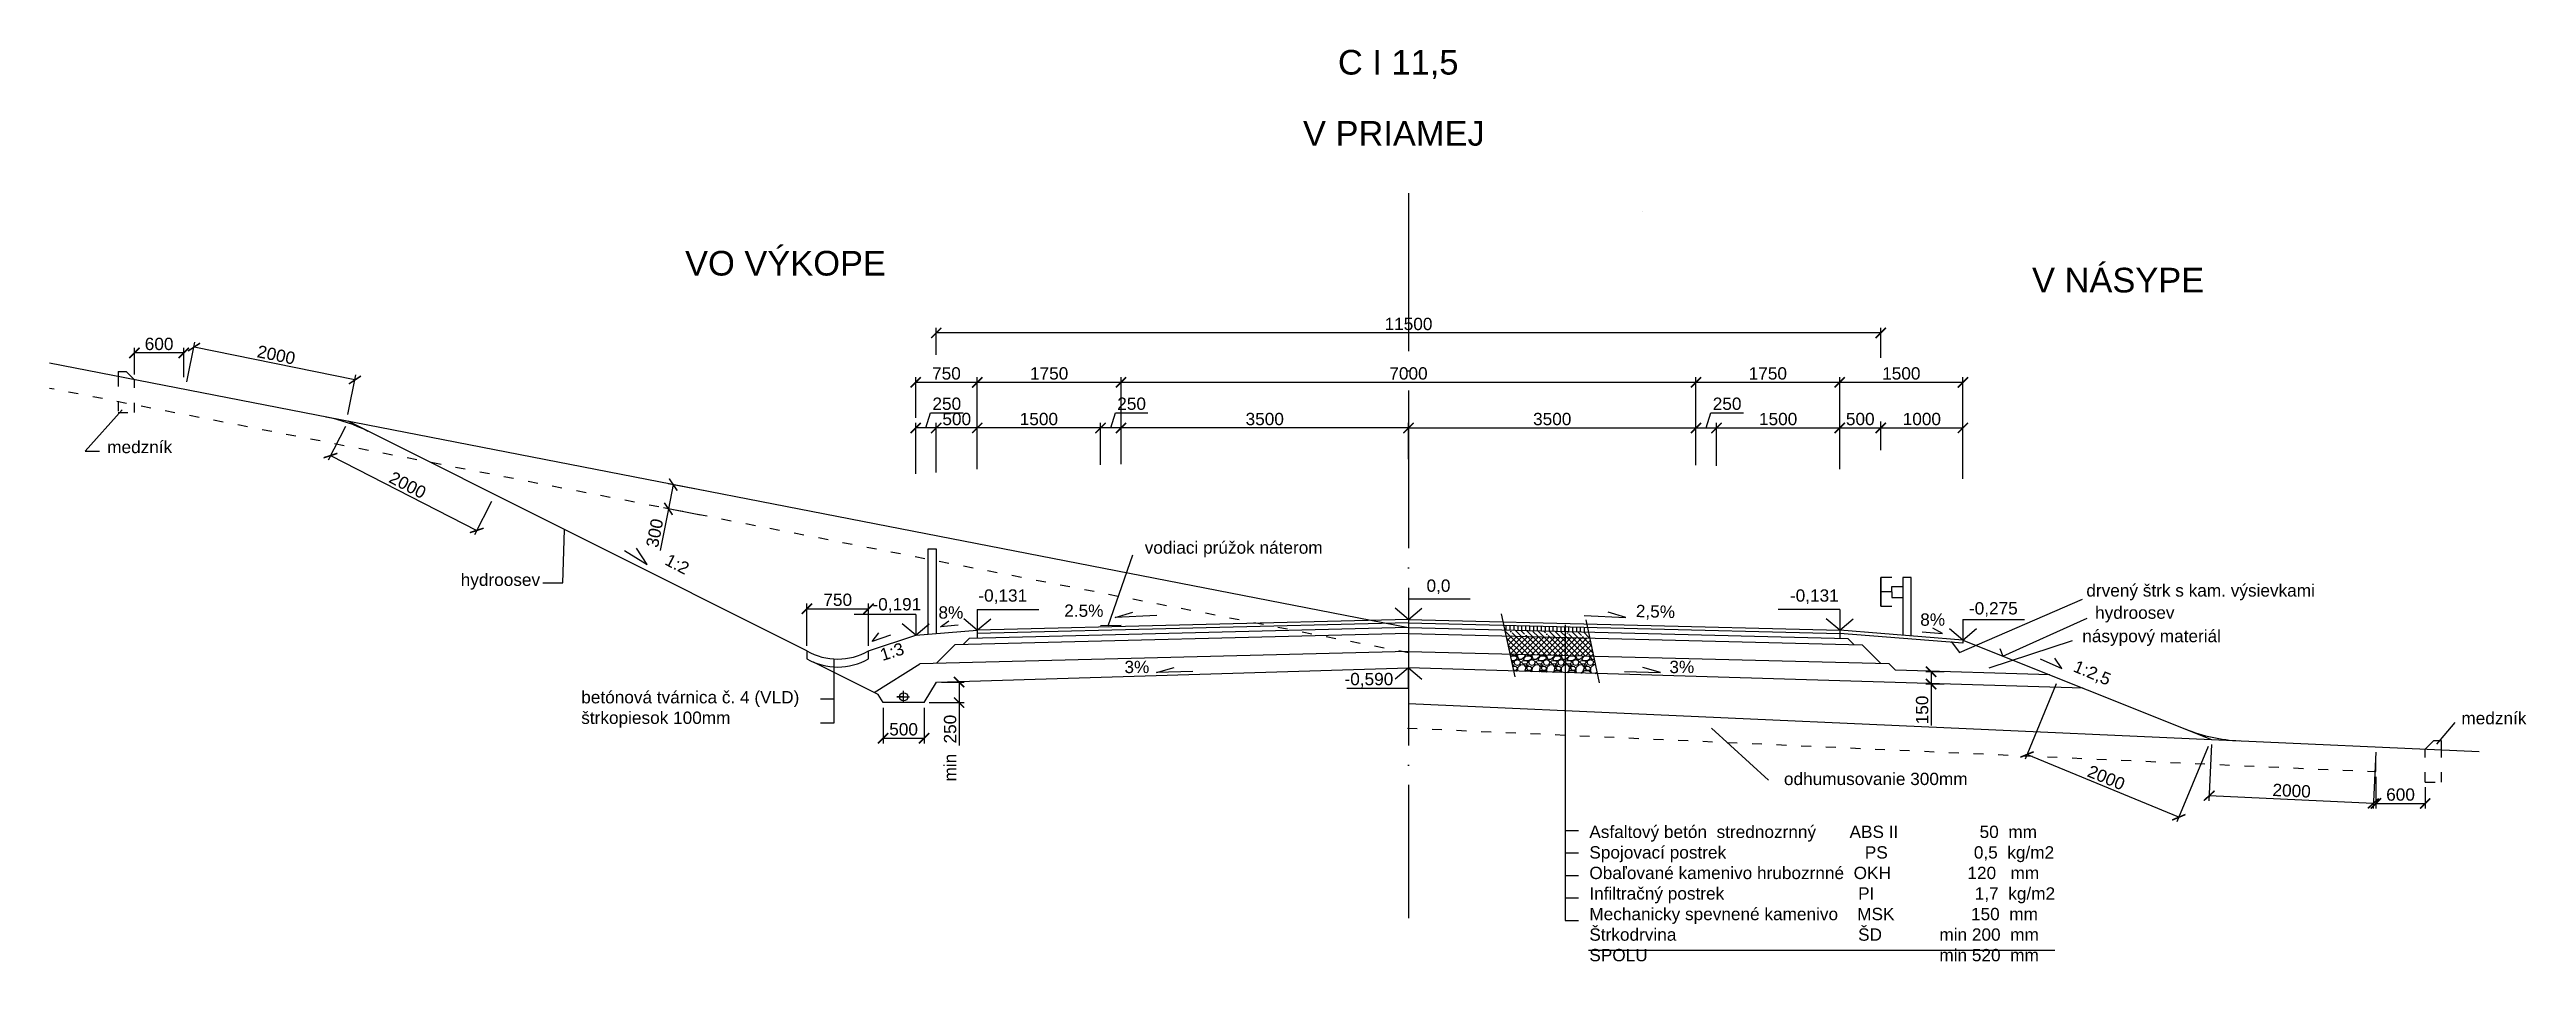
# Model space of a CAD drawing. Header units: millimetres. Extents: x -16310 to 13846, y -4009 to 7088.
import ezdxf

# ---------------------------------------------------------------- set-up
doc = ezdxf.new("R2010")
doc.units = ezdxf.units.MM
doc.linetypes.add('ACAD_ISO03W100', pattern=[30, 12, -18])
doc.linetypes.add('ACAD_ISO04W100', pattern=[30, 24, -3, 0, -3])
for name, color, linetype, lineweight in [('koty', 7, 'Continuous', 25), ('os', 7, 'ACAD_ISO04W100', 25), ('prerus ciary', 7, 'ACAD_ISO03W100', 25), ('REZ', 7, 'Continuous', 25), ('tenka', 146, 'Continuous', 25)]:
    doc.layers.add(name, color=color, linetype=linetype, lineweight=lineweight)
doc.styles.get("Standard").update_dxf_attribs({"font": 'ARIAL.TTF', "height": 150})
doc.dimstyles.new('B', dxfattribs={"dimtxt": 150, "dimasz": 125, "dimexe": 62.5, "dimexo": 62.5, "dimgap": 31.25, "dimtad": 1, "dimtxsty": 'Standard', "dimblk": 'ARCHTICK', "dimcen": 2.5, "dimadec": 0, "dimazin": 0, "dimtfac": 1, "dimtmove": 0, "dimatfit": 3, "dimfxl": 0, "dimarcsym": 0})

# ---------------------------------------------------------------- blocks, each defined once
blk = doc.blocks.new('_ArchTick')
at = {"color": 0, "linetype": 'ByBlock', "const_width": 0.15}
blk.add_lwpolyline([(-0.5, -0.5), (0.5, 0.5)], dxfattribs=at)
blk = doc.blocks.new('*D2')
at = {"layer": 'Defpoints', "color": 0, "ltscale": 50}
for p in [(-6339, 283), (-7089, -230), (-6339, -229)]:
    blk.add_point(p, dxfattribs=at)
at = {"layer": 'koty', "color": 0, "lineweight": -2, "ltscale": 50}
for p, q in [((-7089, -167), (-7089, 346)), ((-6339, -167), (-6339, 346)), ((-7089, 283), (-6339, 283))]:
    blk.add_line(p, q, dxfattribs=at)
at = {"layer": 'koty', "color": 0, "lineweight": -2, "ltscale": 50, "xscale": 125, "yscale": 125, "zscale": 125, "rotation": 180}
blk.add_blockref('_ArchTick', (-7089, 283), dxfattribs=at)
at = {"layer": 'koty', "color": 0, "lineweight": -2, "ltscale": 50, "xscale": 125, "yscale": 125, "zscale": 125}
blk.add_blockref('_ArchTick', (-6339, 283), dxfattribs=at)
at = {"layer": 'koty', "color": 0, "ltscale": 50, "insert": (-6714, 391), "char_height": 150, "attachment_point": 5}
blk.add_mtext('750', dxfattribs=at)
blk = doc.blocks.new('*D3')
at = {"layer": 'Defpoints', "color": 0, "ltscale": 50}
for p in [(-6162, -859), (-5662, -859), (-5662, -1293)]:
    blk.add_point(p, dxfattribs=at)
at = {"layer": 'koty', "color": 0, "lineweight": -2, "ltscale": 50}
for p, q in [((-6162, -922), (-6162, -1355)), ((-5662, -922), (-5662, -1355)), ((-6162, -1293), (-5662, -1293))]:
    blk.add_line(p, q, dxfattribs=at)
at = {"layer": 'koty', "color": 0, "lineweight": -2, "ltscale": 50, "xscale": 125, "yscale": 125, "zscale": 125, "rotation": 180}
blk.add_blockref('_ArchTick', (-6162, -1293), dxfattribs=at)
at = {"layer": 'koty', "color": 0, "lineweight": -2, "ltscale": 50, "xscale": 125, "yscale": 125, "zscale": 125}
blk.add_blockref('_ArchTick', (-5662, -1293), dxfattribs=at)
at = {"layer": 'koty', "color": 0, "ltscale": 50, "insert": (-5912, -1185), "char_height": 150, "attachment_point": 5}
blk.add_mtext('500', dxfattribs=at)
blk = doc.blocks.new('*D4')
at = {"layer": 'Defpoints', "color": 0, "ltscale": 50}
for p in [(-15276, 3397), (-15276, 3070), (-14676, 3039)]:
    blk.add_point(p, dxfattribs=at)
at = {"layer": 'koty', "color": 0, "lineweight": -2, "ltscale": 50}
for p, q in [((-15276, 3132), (-15276, 3460)), ((-14676, 3397), (-15276, 3397)), ((-14676, 3102), (-14676, 3460))]:
    blk.add_line(p, q, dxfattribs=at)
at = {"layer": 'koty', "color": 0, "lineweight": -2, "ltscale": 50, "xscale": 125, "yscale": 125, "zscale": 125, "rotation": 180}
blk.add_blockref('_ArchTick', (-15276, 3397), dxfattribs=at)
at = {"layer": 'koty', "color": 0, "lineweight": -2, "ltscale": 50, "xscale": 125, "yscale": 125, "zscale": 125}
blk.add_blockref('_ArchTick', (-14676, 3397), dxfattribs=at)
at = {"layer": 'koty', "color": 0, "ltscale": 50, "insert": (-14976, 3505), "char_height": 150, "attachment_point": 5}
blk.add_mtext('600', dxfattribs=at)
blk = doc.blocks.new('*D5')
at = {"layer": 'Defpoints', "color": 0, "ltscale": 50}
for p in [(-8266, 1706), (-8775, 1499), (-8323, 1411)]:
    blk.add_point(p, dxfattribs=at)
at = {"layer": 'koty', "color": 0, "lineweight": -2, "ltscale": 50}
for p, q in [((-8384, 1423), (-8836, 1511)), ((-8327, 1718), (-8779, 1805)), ((-8717, 1794), (-8775, 1499)), ((-8775, 1499), (-8874, 990))]:
    blk.add_line(p, q, dxfattribs=at)
at = {"layer": 'koty', "color": 0, "lineweight": -2, "ltscale": 50, "xscale": 125, "yscale": 125, "zscale": 125}
for p, rotation in [((-8717, 1794), 78.98944280202014), ((-8775, 1499), 258.9894428020202)]:
    blk.add_blockref('_ArchTick', p, dxfattribs=dict(at, rotation=rotation))
at = {"layer": 'koty', "color": 0, "ltscale": 50, "insert": (-8942, 1204), "char_height": 150, "attachment_point": 5, "rotation": 78.9894}
blk.add_mtext('300', dxfattribs=at)
blk = doc.blocks.new('*D6')
at = {"layer": 'Defpoints', "color": 0, "ltscale": 50}
for p in [(-5662, -859), (-5512, -609), (-5237, -859)]:
    blk.add_point(p, dxfattribs=at)
at = {"layer": 'koty', "color": 0, "lineweight": -2, "ltscale": 50}
for p, q in [((-5600, -859), (-5175, -859)), ((-5450, -609), (-5175, -609)), ((-5237, -609), (-5237, -859)), ((-5237, -859), (-5237, -1380))]:
    blk.add_line(p, q, dxfattribs=at)
at = {"layer": 'koty', "color": 0, "lineweight": -2, "ltscale": 50, "xscale": 125, "yscale": 125, "zscale": 125}
for p, rotation in [((-5237, -609), 90), ((-5237, -859), 270)]:
    blk.add_blockref('_ArchTick', p, dxfattribs=dict(at, rotation=rotation))
at = {"layer": 'koty', "color": 0, "ltscale": 50, "insert": (-5345, -1182), "char_height": 150, "attachment_point": 5, "rotation": 90}
blk.add_mtext('250', dxfattribs=at)
blk = doc.blocks.new('*D7')
at = {"layer": 'Defpoints', "color": 0, "ltscale": 50}
for p in [(6820, -484), (6597, -634), (6820, -634)]:
    blk.add_point(p, dxfattribs=at)
at = {"layer": 'koty', "color": 0, "lineweight": -2, "ltscale": 50}
for p, q in [((6757, -484), (6534, -484)), ((6597, -484), (6597, -634)), ((6757, -634), (6534, -634)), ((6597, -634), (6597, -1139))]:
    blk.add_line(p, q, dxfattribs=at)
at = {"layer": 'koty', "color": 0, "lineweight": -2, "ltscale": 50, "xscale": 125, "yscale": 125, "zscale": 125}
for p, rotation in [((6597, -484), 90), ((6597, -634), 270)]:
    blk.add_blockref('_ArchTick', p, dxfattribs=dict(at, rotation=rotation))
at = {"layer": 'koty', "color": 0, "ltscale": 50, "insert": (6489, -949), "char_height": 150, "attachment_point": 5, "rotation": 90}
blk.add_mtext('150', dxfattribs=at)
blk = doc.blocks.new('*D8')
at = {"layer": 'Defpoints', "color": 0, "ltscale": 50}
for p in [(12013, -1699), (12613, -1826), (12613, -2087)]:
    blk.add_point(p, dxfattribs=at)
at = {"layer": 'koty', "color": 0, "lineweight": -2, "ltscale": 50}
for p, q in [((12013, -1762), (12013, -2149)), ((12013, -2087), (12613, -2087)), ((12613, -1889), (12613, -2149))]:
    blk.add_line(p, q, dxfattribs=at)
at = {"layer": 'koty', "color": 0, "lineweight": -2, "ltscale": 50, "xscale": 125, "yscale": 125, "zscale": 125, "rotation": 180}
blk.add_blockref('_ArchTick', (12013, -2087), dxfattribs=at)
at = {"layer": 'koty', "color": 0, "lineweight": -2, "ltscale": 50, "xscale": 125, "yscale": 125, "zscale": 125}
blk.add_blockref('_ArchTick', (12613, -2087), dxfattribs=at)
at = {"layer": 'koty', "color": 0, "ltscale": 50, "insert": (12313, -1979), "char_height": 150, "attachment_point": 5}
blk.add_mtext('600', dxfattribs=at)
blk = doc.blocks.new('*D9')
at = {"layer": 'Defpoints', "color": 0, "ltscale": 50}
for p in [(3735, 2483), (235, 2052), (3735, 1967)]:
    blk.add_point(p, dxfattribs=at)
at = {"layer": 'koty', "color": 0, "lineweight": -2, "ltscale": 50}
for p, q in [((235, 2114), (235, 2545)), ((235, 2483), (3735, 2483)), ((3735, 2029), (3735, 2545))]:
    blk.add_line(p, q, dxfattribs=at)
at = {"layer": 'koty', "color": 0, "lineweight": -2, "ltscale": 50, "xscale": 125, "yscale": 125, "zscale": 125, "rotation": 180}
blk.add_blockref('_ArchTick', (235, 2483), dxfattribs=at)
at = {"layer": 'koty', "color": 0, "lineweight": -2, "ltscale": 50, "xscale": 125, "yscale": 125, "zscale": 125}
blk.add_blockref('_ArchTick', (3735, 2483), dxfattribs=at)
at = {"layer": 'koty', "color": 0, "ltscale": 50, "insert": (1985, 2591), "char_height": 150, "attachment_point": 5}
blk.add_mtext('3500', dxfattribs=at)
blk = doc.blocks.new('*D10')
at = {"layer": 'Defpoints', "color": 0, "ltscale": 50}
for p in [(3985, 2483), (3735, 1967), (3985, 1961)]:
    blk.add_point(p, dxfattribs=at)
at = {"layer": 'koty', "color": 0, "lineweight": -2, "ltscale": 50}
for p, q in [((3735, 2029), (3735, 2545)), ((3735, 2483), (3985, 2483)), ((3860, 2483), (3916, 2669)), ((3916, 2669), (4312, 2669)), ((3985, 2023), (3985, 2545))]:
    blk.add_line(p, q, dxfattribs=at)
at = {"layer": 'koty', "color": 0, "lineweight": -2, "ltscale": 50, "xscale": 125, "yscale": 125, "zscale": 125, "rotation": 180}
blk.add_blockref('_ArchTick', (3735, 2483), dxfattribs=at)
at = {"layer": 'koty', "color": 0, "lineweight": -2, "ltscale": 50, "xscale": 125, "yscale": 125, "zscale": 125}
blk.add_blockref('_ArchTick', (3985, 2483), dxfattribs=at)
at = {"layer": 'koty', "color": 0, "ltscale": 50, "insert": (4114, 2777), "char_height": 150, "attachment_point": 5}
blk.add_mtext('250', dxfattribs=at)
blk = doc.blocks.new('*D11')
at = {"layer": 'Defpoints', "color": 0, "ltscale": 50}
for p in [(5485, 2483), (3985, 1961), (5485, 1920)]:
    blk.add_point(p, dxfattribs=at)
at = {"layer": 'koty', "color": 0, "lineweight": -2, "ltscale": 50}
for p, q in [((3985, 2023), (3985, 2545)), ((3985, 2483), (5485, 2483)), ((5485, 1983), (5485, 2545))]:
    blk.add_line(p, q, dxfattribs=at)
at = {"layer": 'koty', "color": 0, "lineweight": -2, "ltscale": 50, "xscale": 125, "yscale": 125, "zscale": 125, "rotation": 180}
blk.add_blockref('_ArchTick', (3985, 2483), dxfattribs=at)
at = {"layer": 'koty', "color": 0, "lineweight": -2, "ltscale": 50, "xscale": 125, "yscale": 125, "zscale": 125}
blk.add_blockref('_ArchTick', (5485, 2483), dxfattribs=at)
at = {"layer": 'koty', "color": 0, "ltscale": 50, "insert": (4735, 2591), "char_height": 150, "attachment_point": 5}
blk.add_mtext('1500', dxfattribs=at)
blk = doc.blocks.new('*D12')
at = {"layer": 'Defpoints', "color": 0, "ltscale": 50}
for p in [(5985, 2483), (5985, 2211), (5485, 1920)]:
    blk.add_point(p, dxfattribs=at)
at = {"layer": 'koty', "color": 0, "lineweight": -2, "ltscale": 50}
for p, q in [((5485, 1983), (5485, 2545)), ((5485, 2483), (5985, 2483)), ((5985, 2273), (5985, 2545))]:
    blk.add_line(p, q, dxfattribs=at)
at = {"layer": 'koty', "color": 0, "lineweight": -2, "ltscale": 50, "xscale": 125, "yscale": 125, "zscale": 125, "rotation": 180}
blk.add_blockref('_ArchTick', (5485, 2483), dxfattribs=at)
at = {"layer": 'koty', "color": 0, "lineweight": -2, "ltscale": 50, "xscale": 125, "yscale": 125, "zscale": 125}
blk.add_blockref('_ArchTick', (5985, 2483), dxfattribs=at)
at = {"layer": 'koty', "color": 0, "ltscale": 50, "insert": (5735, 2591), "char_height": 150, "attachment_point": 5}
blk.add_mtext('500', dxfattribs=at)
blk = doc.blocks.new('*D13')
at = {"layer": 'Defpoints', "color": 0, "ltscale": 50}
for p in [(6985, 2483), (5985, 2211), (6985, 1800)]:
    blk.add_point(p, dxfattribs=at)
at = {"layer": 'koty', "color": 0, "lineweight": -2, "ltscale": 50}
for p, q in [((5985, 2273), (5985, 2545)), ((5985, 2483), (6985, 2483)), ((6985, 1863), (6985, 2545))]:
    blk.add_line(p, q, dxfattribs=at)
at = {"layer": 'koty', "color": 0, "lineweight": -2, "ltscale": 50, "xscale": 125, "yscale": 125, "zscale": 125, "rotation": 180}
blk.add_blockref('_ArchTick', (5985, 2483), dxfattribs=at)
at = {"layer": 'koty', "color": 0, "lineweight": -2, "ltscale": 50, "xscale": 125, "yscale": 125, "zscale": 125}
blk.add_blockref('_ArchTick', (6985, 2483), dxfattribs=at)
at = {"layer": 'koty', "color": 0, "ltscale": 50, "insert": (6485, 2591), "char_height": 150, "attachment_point": 5}
blk.add_mtext('1000', dxfattribs=at)
blk = doc.blocks.new('*D14')
at = {"layer": 'Defpoints', "color": 0, "ltscale": 50}
for p in [(-3265, 2483), (-3265, 1978), (235, 2040)]:
    blk.add_point(p, dxfattribs=at)
at = {"layer": 'koty', "color": 0, "lineweight": -2, "ltscale": 50}
for p, q in [((-3265, 2041), (-3265, 2545)), ((235, 2483), (-3265, 2483)), ((235, 2103), (235, 2545))]:
    blk.add_line(p, q, dxfattribs=at)
at = {"layer": 'koty', "color": 0, "lineweight": -2, "ltscale": 50, "xscale": 125, "yscale": 125, "zscale": 125, "rotation": 180}
blk.add_blockref('_ArchTick', (-3265, 2483), dxfattribs=at)
at = {"layer": 'koty', "color": 0, "lineweight": -2, "ltscale": 50, "xscale": 125, "yscale": 125, "zscale": 125}
blk.add_blockref('_ArchTick', (235, 2483), dxfattribs=at)
at = {"layer": 'koty', "color": 0, "ltscale": 50, "insert": (-1515, 2591), "char_height": 150, "attachment_point": 5}
blk.add_mtext('3500', dxfattribs=at)
blk = doc.blocks.new('*D15')
at = {"layer": 'Defpoints', "color": 0, "ltscale": 50}
for p in [(-3515, 2483), (-3515, 1972), (-3265, 1978)]:
    blk.add_point(p, dxfattribs=at)
at = {"layer": 'koty', "color": 0, "lineweight": -2, "ltscale": 50}
for p, q in [((-3515, 2034), (-3515, 2545)), ((-3265, 2483), (-3515, 2483)), ((-3390, 2483), (-3334, 2669)), ((-3334, 2669), (-2938, 2669)), ((-3265, 2041), (-3265, 2545))]:
    blk.add_line(p, q, dxfattribs=at)
at = {"layer": 'koty', "color": 0, "lineweight": -2, "ltscale": 50, "xscale": 125, "yscale": 125, "zscale": 125, "rotation": 180}
blk.add_blockref('_ArchTick', (-3515, 2483), dxfattribs=at)
at = {"layer": 'koty', "color": 0, "lineweight": -2, "ltscale": 50, "xscale": 125, "yscale": 125, "zscale": 125}
blk.add_blockref('_ArchTick', (-3265, 2483), dxfattribs=at)
at = {"layer": 'koty', "color": 0, "ltscale": 50, "insert": (-3136, 2777), "char_height": 150, "attachment_point": 5}
blk.add_mtext('250', dxfattribs=at)
blk = doc.blocks.new('*D16')
at = {"layer": 'Defpoints', "color": 0, "ltscale": 50}
for p in [(-5015, 2483), (-5015, 1920), (-3515, 1972)]:
    blk.add_point(p, dxfattribs=at)
at = {"layer": 'koty', "color": 0, "lineweight": -2, "ltscale": 50}
for p, q in [((-5015, 1983), (-5015, 2545)), ((-3515, 2483), (-5015, 2483)), ((-3515, 2034), (-3515, 2545))]:
    blk.add_line(p, q, dxfattribs=at)
at = {"layer": 'koty', "color": 0, "lineweight": -2, "ltscale": 50, "xscale": 125, "yscale": 125, "zscale": 125, "rotation": 180}
blk.add_blockref('_ArchTick', (-5015, 2483), dxfattribs=at)
at = {"layer": 'koty', "color": 0, "lineweight": -2, "ltscale": 50, "xscale": 125, "yscale": 125, "zscale": 125}
blk.add_blockref('_ArchTick', (-3515, 2483), dxfattribs=at)
at = {"layer": 'koty', "color": 0, "ltscale": 50, "insert": (-4265, 2591), "char_height": 150, "attachment_point": 5}
blk.add_mtext('1500', dxfattribs=at)
blk = doc.blocks.new('*D17')
at = {"layer": 'Defpoints', "color": 0, "ltscale": 50}
for p in [(-5515, 2483), (-5515, 1880), (-5015, 1920)]:
    blk.add_point(p, dxfattribs=at)
at = {"layer": 'koty', "color": 0, "lineweight": -2, "ltscale": 50}
for p, q in [((-5515, 1943), (-5515, 2545)), ((-5015, 2483), (-5515, 2483)), ((-5015, 1983), (-5015, 2545))]:
    blk.add_line(p, q, dxfattribs=at)
at = {"layer": 'koty', "color": 0, "lineweight": -2, "ltscale": 50, "xscale": 125, "yscale": 125, "zscale": 125, "rotation": 180}
blk.add_blockref('_ArchTick', (-5515, 2483), dxfattribs=at)
at = {"layer": 'koty', "color": 0, "lineweight": -2, "ltscale": 50, "xscale": 125, "yscale": 125, "zscale": 125}
blk.add_blockref('_ArchTick', (-5015, 2483), dxfattribs=at)
at = {"layer": 'koty', "color": 0, "ltscale": 50, "insert": (-5265, 2591), "char_height": 150, "attachment_point": 5}
blk.add_mtext('500', dxfattribs=at)
blk = doc.blocks.new('*D18')
at = {"layer": 'Defpoints', "color": 0, "ltscale": 50}
for p in [(-5765, 2483), (-5765, 1860), (-5515, 1880)]:
    blk.add_point(p, dxfattribs=at)
at = {"layer": 'koty', "color": 0, "lineweight": -2, "ltscale": 50}
for p, q in [((-5765, 1923), (-5765, 2545)), ((-5515, 2483), (-5765, 2483)), ((-5640, 2483), (-5584, 2669)), ((-5584, 2669), (-5188, 2669)), ((-5515, 1943), (-5515, 2545))]:
    blk.add_line(p, q, dxfattribs=at)
at = {"layer": 'koty', "color": 0, "lineweight": -2, "ltscale": 50, "xscale": 125, "yscale": 125, "zscale": 125, "rotation": 180}
blk.add_blockref('_ArchTick', (-5765, 2483), dxfattribs=at)
at = {"layer": 'koty', "color": 0, "lineweight": -2, "ltscale": 50, "xscale": 125, "yscale": 125, "zscale": 125}
blk.add_blockref('_ArchTick', (-5515, 2483), dxfattribs=at)
at = {"layer": 'koty', "color": 0, "ltscale": 50, "insert": (-5386, 2777), "char_height": 150, "attachment_point": 5}
blk.add_mtext('250', dxfattribs=at)
blk = doc.blocks.new('*D19')
at = {"layer": 'Defpoints', "color": 0, "ltscale": 50}
for p in [(5485, 3038), (5485, 2483), (6985, 2483)]:
    blk.add_point(p, dxfattribs=at)
at = {"layer": 'koty', "color": 0, "lineweight": -2, "ltscale": 50}
for p, q in [((5485, 2545), (5485, 3101)), ((6985, 3038), (5485, 3038)), ((6985, 2545), (6985, 3101))]:
    blk.add_line(p, q, dxfattribs=at)
at = {"layer": 'koty', "color": 0, "lineweight": -2, "ltscale": 50, "xscale": 125, "yscale": 125, "zscale": 125, "rotation": 180}
blk.add_blockref('_ArchTick', (5485, 3038), dxfattribs=at)
at = {"layer": 'koty', "color": 0, "lineweight": -2, "ltscale": 50, "xscale": 125, "yscale": 125, "zscale": 125}
blk.add_blockref('_ArchTick', (6985, 3038), dxfattribs=at)
at = {"layer": 'koty', "color": 0, "ltscale": 50, "insert": (6235, 3146), "char_height": 150, "attachment_point": 5}
blk.add_mtext('1500', dxfattribs=at)
blk = doc.blocks.new('*D20')
at = {"layer": 'Defpoints', "color": 0, "ltscale": 50}
for p in [(3735, 3038), (3735, 2483), (5485, 2483)]:
    blk.add_point(p, dxfattribs=at)
at = {"layer": 'koty', "color": 0, "lineweight": -2, "ltscale": 50}
for p, q in [((3735, 2545), (3735, 3101)), ((5485, 3038), (3735, 3038)), ((5485, 2545), (5485, 3101))]:
    blk.add_line(p, q, dxfattribs=at)
at = {"layer": 'koty', "color": 0, "lineweight": -2, "ltscale": 50, "xscale": 125, "yscale": 125, "zscale": 125, "rotation": 180}
blk.add_blockref('_ArchTick', (3735, 3038), dxfattribs=at)
at = {"layer": 'koty', "color": 0, "lineweight": -2, "ltscale": 50, "xscale": 125, "yscale": 125, "zscale": 125}
blk.add_blockref('_ArchTick', (5485, 3038), dxfattribs=at)
at = {"layer": 'koty', "color": 0, "ltscale": 50, "insert": (4610, 3146), "char_height": 150, "attachment_point": 5}
blk.add_mtext('1750', dxfattribs=at)
blk = doc.blocks.new('*D21')
at = {"layer": 'Defpoints', "color": 0, "ltscale": 50}
for p in [(-3265, 3038), (-3265, 2483), (3735, 2483)]:
    blk.add_point(p, dxfattribs=at)
at = {"layer": 'koty', "color": 0, "lineweight": -2, "ltscale": 50}
for p, q in [((-3265, 2545), (-3265, 3101)), ((3735, 3038), (-3265, 3038)), ((3735, 2545), (3735, 3101))]:
    blk.add_line(p, q, dxfattribs=at)
at = {"layer": 'koty', "color": 0, "lineweight": -2, "ltscale": 50, "xscale": 125, "yscale": 125, "zscale": 125, "rotation": 180}
blk.add_blockref('_ArchTick', (-3265, 3038), dxfattribs=at)
at = {"layer": 'koty', "color": 0, "lineweight": -2, "ltscale": 50, "xscale": 125, "yscale": 125, "zscale": 125}
blk.add_blockref('_ArchTick', (3735, 3038), dxfattribs=at)
at = {"layer": 'koty', "color": 0, "ltscale": 50, "insert": (235, 3146), "char_height": 150, "attachment_point": 5}
blk.add_mtext('7000', dxfattribs=at)
blk = doc.blocks.new('*D22')
at = {"layer": 'Defpoints', "color": 0, "ltscale": 50}
for p in [(-5015, 3038), (-5015, 2483), (-3265, 2483)]:
    blk.add_point(p, dxfattribs=at)
at = {"layer": 'koty', "color": 0, "lineweight": -2, "ltscale": 50}
for p, q in [((-5015, 2545), (-5015, 3101)), ((-3265, 3038), (-5015, 3038)), ((-3265, 2545), (-3265, 3101))]:
    blk.add_line(p, q, dxfattribs=at)
at = {"layer": 'koty', "color": 0, "lineweight": -2, "ltscale": 50, "xscale": 125, "yscale": 125, "zscale": 125, "rotation": 180}
blk.add_blockref('_ArchTick', (-5015, 3038), dxfattribs=at)
at = {"layer": 'koty', "color": 0, "lineweight": -2, "ltscale": 50, "xscale": 125, "yscale": 125, "zscale": 125}
blk.add_blockref('_ArchTick', (-3265, 3038), dxfattribs=at)
at = {"layer": 'koty', "color": 0, "ltscale": 50, "insert": (-4140, 3146), "char_height": 150, "attachment_point": 5}
blk.add_mtext('1750', dxfattribs=at)
blk = doc.blocks.new('*D23')
at = {"layer": 'Defpoints', "color": 0, "ltscale": 50}
for p in [(-5765, 3038), (-5765, 2545), (-5015, 2483)]:
    blk.add_point(p, dxfattribs=at)
at = {"layer": 'koty', "color": 0, "lineweight": -2, "ltscale": 50}
for p, q in [((-5765, 2608), (-5765, 3101)), ((-5015, 3038), (-5765, 3038)), ((-5015, 2545), (-5015, 3101))]:
    blk.add_line(p, q, dxfattribs=at)
at = {"layer": 'koty', "color": 0, "lineweight": -2, "ltscale": 50, "xscale": 125, "yscale": 125, "zscale": 125, "rotation": 180}
blk.add_blockref('_ArchTick', (-5765, 3038), dxfattribs=at)
at = {"layer": 'koty', "color": 0, "lineweight": -2, "ltscale": 50, "xscale": 125, "yscale": 125, "zscale": 125}
blk.add_blockref('_ArchTick', (-5015, 3038), dxfattribs=at)
at = {"layer": 'koty', "color": 0, "ltscale": 50, "insert": (-5390, 3146), "char_height": 150, "attachment_point": 5}
blk.add_mtext('750', dxfattribs=at)
blk = doc.blocks.new('*D24')
at = {"layer": 'Defpoints', "color": 0, "ltscale": 50}
for p in [(-5515, 3640), (-5515, 3310), (5985, 3273)]:
    blk.add_point(p, dxfattribs=at)
at = {"layer": 'koty', "color": 0, "lineweight": -2, "ltscale": 50}
for p, q in [((-5515, 3372), (-5515, 3703)), ((5985, 3640), (-5515, 3640)), ((5985, 3335), (5985, 3703))]:
    blk.add_line(p, q, dxfattribs=at)
at = {"layer": 'koty', "color": 0, "lineweight": -2, "ltscale": 50, "xscale": 125, "yscale": 125, "zscale": 125, "rotation": 180}
blk.add_blockref('_ArchTick', (-5515, 3640), dxfattribs=at)
at = {"layer": 'koty', "color": 0, "lineweight": -2, "ltscale": 50, "xscale": 125, "yscale": 125, "zscale": 125}
blk.add_blockref('_ArchTick', (5985, 3640), dxfattribs=at)
at = {"layer": 'koty', "color": 0, "ltscale": 50, "insert": (235, 3748), "char_height": 150, "attachment_point": 5}
blk.add_mtext('11500', dxfattribs=at)
blk = doc.blocks.new('*D25')
at = {"layer": 'Defpoints', "color": 0, "ltscale": 50}
for p in [(10015, -1307), (12013, -1399), (9983, -1993)]:
    blk.add_point(p, dxfattribs=at)
at = {"layer": 'koty', "color": 0, "lineweight": -2, "ltscale": 50}
for p, q in [((10012, -1369), (9980, -2056)), ((12010, -1462), (11978, -2148)), ((11981, -2086), (9983, -1993))]:
    blk.add_line(p, q, dxfattribs=at)
at = {"layer": 'koty', "color": 0, "lineweight": -2, "ltscale": 50, "xscale": 125, "yscale": 125, "zscale": 125}
for p, rotation in [((9983, -1993), 177.3489799879757), ((11981, -2086), 357.3489799879757)]:
    blk.add_blockref('_ArchTick', p, dxfattribs=dict(at, rotation=rotation))
at = {"layer": 'koty', "color": 0, "ltscale": 50, "insert": (10987, -1932), "char_height": 150, "attachment_point": 5, "rotation": 357.349}
blk.add_mtext('2000', dxfattribs=at)
blk = doc.blocks.new('*D26')
at = {"layer": 'Defpoints', "color": 0, "ltscale": 50}
for p in [(8145, -572), (7765, -1491), (9993, -1335)]:
    blk.add_point(p, dxfattribs=at)
at = {"layer": 'koty', "color": 0, "lineweight": -2, "ltscale": 50}
for p, q in [((8121, -629), (7741, -1549)), ((9613, -2255), (7765, -1491)), ((9969, -1393), (9589, -2312))]:
    blk.add_line(p, q, dxfattribs=at)
at = {"layer": 'koty', "color": 0, "lineweight": -2, "ltscale": 50, "xscale": 125, "yscale": 125, "zscale": 125}
for p, rotation in [((7765, -1491), 157.5519583713113), ((9613, -2255), 337.5519583713113)]:
    blk.add_blockref('_ArchTick', p, dxfattribs=dict(at, rotation=rotation))
at = {"layer": 'koty', "color": 0, "ltscale": 50, "insert": (8730, -1773), "char_height": 150, "attachment_point": 5, "rotation": 337.552}
blk.add_mtext('2000', dxfattribs=at)
blk = doc.blocks.new('*D27')
at = {"layer": 'Defpoints', "color": 0, "ltscale": 50}
for p in [(-14551, 3467), (-14650, 2984), (-12690, 2583)]:
    blk.add_point(p, dxfattribs=at)
at = {"layer": 'koty', "color": 0, "lineweight": -2, "ltscale": 50}
for p, q in [((-14637, 3045), (-14539, 3528)), ((-12592, 3067), (-14551, 3467)), ((-12678, 2645), (-12579, 3128))]:
    blk.add_line(p, q, dxfattribs=at)
at = {"layer": 'koty', "color": 0, "lineweight": -2, "ltscale": 50, "xscale": 125, "yscale": 125, "zscale": 125}
for p, rotation in [((-14551, 3467), 168.4580032552734), ((-12592, 3067), 348.4580032552734)]:
    blk.add_blockref('_ArchTick', p, dxfattribs=dict(at, rotation=rotation))
at = {"layer": 'koty', "color": 0, "ltscale": 50, "insert": (-13550, 3372), "char_height": 150, "attachment_point": 5, "rotation": 348.458}
blk.add_mtext('2000', dxfattribs=at)
blk = doc.blocks.new('*D28')
at = {"layer": 'Defpoints', "color": 0, "ltscale": 50}
for p in [(-12680, 2556), (-10899, 1645), (-11109, 1236)]:
    blk.add_point(p, dxfattribs=at)
at = {"layer": 'koty', "color": 0, "lineweight": -2, "ltscale": 50}
for p, q in [((-12708, 2501), (-12918, 2092)), ((-12889, 2147), (-11109, 1236)), ((-10928, 1590), (-11137, 1181))]:
    blk.add_line(p, q, dxfattribs=at)
at = {"layer": 'koty', "color": 0, "lineweight": -2, "ltscale": 50, "xscale": 125, "yscale": 125, "zscale": 125}
for p, rotation in [((-12889, 2147), 152.9072823595263), ((-11109, 1236), 332.9072823595263)]:
    blk.add_blockref('_ArchTick', p, dxfattribs=dict(at, rotation=rotation))
at = {"layer": 'koty', "color": 0, "ltscale": 50, "insert": (-11950, 1788), "char_height": 150, "attachment_point": 5, "rotation": 332.9073}
blk.add_mtext('2000', dxfattribs=at)

msp = doc.modelspace()

# ---------------------------------------------------------------- hatches: boundary and pattern name
at = {"layer": 'REZ', "ltscale": 50}
h = msp.add_hatch(dxfattribs=at)
h.set_pattern_fill('LINE', color=256, scale=15, angle=90, style=0)
h.set_pattern_definition([(90, (-13909.314, -3393.626), (-47.625, 3e-15), [])])
h.paths.add_polyline_path([(2143.054, 65.596), (1397.859, 84.226), (1410.661, 23.887), (2143.054, 5.577)])
h.paths.add_polyline_path([(2415.264, 58.791), (2143.054, 65.596), (2143.054, 5.577), (2428.066, -1.548)])
h = msp.add_hatch(dxfattribs=at)
h.set_pattern_fill('ANSI35', color=256, scale=15, angle=90, style=0)
h.set_pattern_definition([(135, (-13909.31, -3393.63), (-67.3519, -67.3519), []), (135, (-13909.31, -3326.27), (-67.3519, -67.3519), [119.0625, -23.8125, 0, -23.8125])])
h.paths.add_polyline_path([(2143.054, 5.577), (1410.661, 23.887), (1425.597, -46.508), (2143.054, -64.445)])
h.paths.add_polyline_path([(2428.066, -1.548), (2143.054, 5.577), (2143.054, -64.445), (2443.001, -71.943)])
h = msp.add_hatch(dxfattribs=at)
h.set_pattern_fill('ANSI37', color=256, scale=15, style=0)
h.set_pattern_definition([(45, (-13909.314, -3393.626), (-33.67596, 33.67596), []), (135, (-13909.314, -3393.626), (-33.67596, -33.67596), [])])
h.paths.add_polyline_path([(2143.054, -64.445), (1425.597, -46.508), (1472.537, -267.75), (2143.054, -284.513)])
h.paths.add_polyline_path([(2443.001, -71.943), (2143.054, -64.445), (2143.054, -284.513), (2489.941, -293.185)])
h = msp.add_hatch(dxfattribs=at)
h.set_pattern_fill('GRAVEL', color=256, scale=7, style=0)
h.set_pattern_definition([(228.0128, (-13781.298, -3215.826), (-1422.401209, -1600.201966), [23.9205, -2368.135]), (184.9697, (-13797.3005, -3233.606), (2133.6034514, 177.7987453), [41.0483, -4063.78]), (132.5104, (-13838.194, -3237.162), (1777.998706, -1955.8019105), [28.9437, -2865.429]), (267.2737, (-13907.5365, -3281.612), (177.799228, 3555.9988557), [37.3803, -3700.648]), (292.8337, (-13909.3145, -3318.95), (-889.002524, 2133.601213), [36.6544, -3628.786]), (357.2737, (-13895.0905, -3352.732), (-3555.9988557, 177.799228), [37.3803, -3700.648]), (37.6942, (-13857.7525, -3354.51), (-2311.4014603, -1777.998415), [49.4336, -4893.917]), (72.2553, (-13818.6365, -3324.284), (1244.6024896, 3911.6011344), [46.6704, -4620.371]), (121.4296, (-13804.4125, -3279.834), (-1422.4003665, 2311.397281), [37.5069, -3713.185]), (175.2364, (-13823.97, -3247.83), (1955.798464, -177.798331), [42.8199, -2098.173]), (222.3974, (-13866.6425, -3244.2737), (-2133.6000642, -1955.7974555), [55.3755, -5482.176]), (138.8141, (-13731.514, -3283.39), (-1244.599207, 1066.798359), [18.9003, -1871.142]), (171.4692, (-13745.7385, -3270.944), (2311.3964717, -355.600896), [35.9577, -3559.822]), (225, (-13781.3, -3265.61), (-4e-14, -177.7999), [25.1446, -226.3023]), (203.1986, (-13793.744, -3244.274), (889.002998, 355.60156), [13.5409, -1340.542]), (291.8014, (-13806.19, -3249.608), (-177.800125, 533.400344), [19.1496, -938.336]), (30.9638, (-13799.08, -3267.388), (533.399437, 355.600277), [31.1024, -1005.641]), (161.5651, (-13772.41, -3251.386), (355.60016, -177.79974), [22.49, -539.763]), (16.3895, (-13909.314, -3249.608), (1778.000981, 533.3988905), [31.5062, -3119.116]), (70.3462, (-13879.088, -3240.718), (-711.198018, -1955.797234), [26.432, -2616.754]), (293.1986, (-13772.408, -3215.826), (-355.60156, 889.002998), [27.0816, -1327.004]), (343.6105, (-13761.74, -3240.718), (-1778.000981, 533.3988905), [31.5062, -3119.116]), (339.444, (-13909.314, -3359.844), (-889.001103, 355.599569), [30.3824, -1488.739]), (294.7751, (-13880.866, -3370.512), (-888.997928, 1955.799092), [25.457, -2520.252]), (66.8014, (-13770.63, -3393.626), (355.60156, 889.002998), [27.0816, -1327.004]), (17.354, (-13759.962, -3368.734), (-2311.400125, -711.198927), [29.8048, -2950.668]), (69.444, (-13857.752, -3393.626), (-355.599569, -889.001103), [15.1913, -1503.936]), (101.3099, (-13781.3, -3393.626), (-177.79912, 711.19772), [9.066, -897.54]), (165.9638, (-13783.076, -3384.736), (533.40037, -177.79969), [36.6544, -696.4335]), (186.009, (-13818.6365, -3375.846), (1777.997378, 177.799585), [33.9687, -3362.898]), (303.6901, (-13799.08, -3283.39), (-177.80006, 355.59966), [25.6427, -615.4246]), (353.1572, (-13784.8545, -3304.726), (3022.60125, -355.6015926), [44.769, -4432.12]), (60.9454, (-13740.404, -3310.06), (-711.198346, -1244.597033), [18.3056, -1812.258]), (90, (-13731.51, -3294.06), (-177.8, 177.8), [10.668, -167.132]), (120.2564, (-13822.192, -3370.512), (711.198493, -1244.599372), [24.7007, -2445.373]), (48.0128, (-13834.638, -3349.176), (1422.401209, 1600.201966), [47.841, -2344.216]), (0, (-13802.63, -3313.62), (177.8, 177.8), [46.228, -131.572]), (325.3048, (-13756.406, -3313.616), (-1777.996919, 1244.600118), [28.1127, -2783.151]), (254.0546, (-13733.292, -3329.618), (-177.800454, -711.201694), [25.888, -1268.519]), (207.646, (-13740.4045, -3354.51), (-3378.1988134, -1778.0011182), [42.1501, -4172.875]), (175.4261, (-13777.7425, -3374.068), (-2311.4005323, 177.7991398), [44.592, -4414.606]), (175.4261, (-13777.7425, -3374.068), (-2311.4005323, 177.7991398), [44.592, -4414.606])])
h.paths.add_polyline_path([(2143.054, -284.513), (1472.537, -267.75), (1516.577, -475.32), (2143.054, -494.115)])
h.paths.add_polyline_path([(2489.941, -293.185), (2143.054, -284.513), (2143.054, -494.115), (2535.067, -505.875)])

# ---------------------------------------------------------------- linework, layer by layer
at = {"layer": 'koty', "ltscale": 50}
for p, q in [((-15426.356, 2702.917), (-15875.822, 2202.25)), ((-15875.822, 2202.25), (-15702.95, 2202.25)), ((-10060.347, 597.406), (-10038.997, 1245.021)), ((-9309.159, 992.291), (-9034.943, 822.763)), ((-9034.943, 822.763), (-9165.522, 1018.373)), ((-3420.268, 76.853), (-3121.868, 938.181)), ((-10304.226, 597.406), (-10060.347, 597.406)), ((235.268, 402.856), (235.268, 152.856)), ((235.268, 402.856), (985.268, 402.856)), ((6942.49, -250.28), (8440.414, 397.751)), ((-5764.204, 212.053), (-6514.204, 212.053)), ((-5764.204, -37.947), (-5927.963, 101.179)), ((-5764.732, -37.947), (-5600.679, 100.833)), ((-5764.204, 212.053), (-5764.204, -37.947)), ((-5463.848, 62.037), (-5360.015, 134.624)), ((-5245.799, 82.776), (-5463.848, 62.037)), ((-5014.732, 22.053), (-5178.785, 160.833)), ((-5015.26, 272.053), (-5015.26, 22.053)), ((-5015.26, 272.053), (-4265.26, 272.053)), ((-5015.26, 22.053), (-4851.5, 161.179)), ((-3336.198, 177.945), (-3120.478, 242.575)), ((-2829.256, 199.488), (-3336.198, 177.945)), ((235.796, 152.857), (71.743, 291.636)), ((235.268, 152.856), (399.028, 291.982)), ((2143.054, 87.9), (2143.054, -2414.235)), ((2375.511, 199.488), (2882.453, 177.945)), ((2882.453, 177.945), (2666.733, 242.575)), ((5485.268, 272.053), (4735.268, 272.053)), ((5485.268, 22.053), (5321.509, 161.179)), ((5484.74, 22.054), (5648.793, 160.834)), ((5485.268, 272.053), (5485.268, 22.053)), ((6487.057, 2.833), (6735.391, -19.05)), ((6735.391, -19.05), (6618.528, 46.599)), ((6985.285, -98.381), (6821.232, 40.399)), ((6984.757, 151.619), (6984.757, -98.381)), ((6984.757, 151.619), (7734.757, 151.619)), ((6984.757, -98.381), (7148.516, 40.745)), ((7472.374, -293.889), (8497.434, 169.377)), ((-6292.784, -116.167), (-6214.437, -11.841)), ((-6070.8, -37.923), (-6292.784, -116.167)), ((6841.111, -115.287), (6942.49, -250.28)), ((7305.389, -436.532), (8319.495, -102.534)), ((7434.849, -199.501), (7472.374, -293.889)), ((-6761.436, -328.588), (-6761.436, -817.853)), ((-2832.367, -493.541), (-2615.864, -432.73)), ((-2392.595, -480.028), (-2832.367, -493.541)), ((235.268, -436.881), (71.509, -576.007)), ((234.74, -436.882), (398.793, -575.662)), ((235.268, -686.881), (235.268, -436.881)), ((2863.132, -480.028), (3302.903, -493.541)), ((3302.903, -493.541), (3086.4, -432.73)), ((7923.542, -327.348), (8189.096, -444.037)), ((8189.096, -444.037), (8104.119, -316.74)), ((-6761.436, -817.853), (-6924.507, -817.853)), ((-6761.436, -817.853), (-6761.436, -1108.666)), ((235.268, -686.881), (-514.732, -686.881)), ((-6761.436, -1108.666), (-6924.507, -1108.666)), ((3925.939, -1171.252), (4618.063, -1803.888)), ((12755.746, -1366.14), (12976.453, -1101.641)), ((2143.054, -2414.235), (2305.169, -2414.235)), ((2143.054, -2414.235), (2143.054, -2688.221)), ((2143.054, -2688.221), (2305.169, -2688.221)), ((2143.054, -2688.221), (2143.054, -2962.208)), ((2143.054, -2962.208), (2305.169, -2962.208)), ((2143.054, -2962.208), (2143.054, -3236.194)), ((2143.054, -3236.194), (2305.169, -3236.194)), ((2143.054, -3236.194), (2143.054, -3510.181)), ((2143.054, -3510.181), (2305.169, -3510.181))]:
    msp.add_line(p, q, dxfattribs=at)
at = {"layer": 'os', "ltscale": 80}
msp.add_line((235.268, 5339.197), (235.268, -3484.165), dxfattribs=at)
at = {"layer": 'prerus ciary', "ltscale": 10}
for p, q in [((-15476.119, 3108.624), (-15476.119, 2669.709)), ((-15276.119, 2669.709), (-15276.119, 3069.709)), ((235.268, -253.991), (-16309.823, 2965.213)), ((-15476.119, 2669.709), (-15276.119, 2669.709)), ((221.774, -1168.462), (12012.992, -1699.396)), ((12012.992, -1699.396), (12012.992, -1399.092)), ((12612.992, -1826.109), (12612.992, -1426.109)), ((12812.992, -1826.109), (12812.992, -1435.115)), ((12612.992, -1826.109), (12812.992, -1826.109))]:
    msp.add_line(p, q, dxfattribs=at)
at = {"layer": 'REZ'}
for p, q in [((235.268, 51.635), (-16309.823, 3270.839)), ((-15476.119, 3169.709), (-15376.119, 3169.709)), ((-15476.119, 3169.709), (-15476.119, 3108.624)), ((-15276.119, 3069.709), (-15376.119, 3169.709)), ((-7089.292, -229.59), (-12676.119, 2563.823)), ((5985.268, 2210.798), (5985.268, 2560.798)), ((-5614.732, -25.947), (-5614.732, 1012.053)), ((-5614.732, 1012.053), (-5514.732, 1012.053)), ((-5514.732, 1012.053), (-5514.732, -17.947)), ((6120.268, 662.453), (5985.268, 662.453)), ((5985.268, 312.453), (5985.268, 662.453)), ((5985.268, 662.453), (5985.268, 312.453)), ((6355.268, 662.453), (6255.268, 662.453)), ((6255.268, 662.453), (6255.268, -39.547)), ((6355.268, -47.547), (6355.268, 662.453)), ((6120.268, 487.453), (5985.268, 487.453)), ((5985.268, 312.453), (6120.268, 312.453)), ((6120.268, 487.453), (6120.268, 555.085)), ((6120.268, 555.085), (6255.268, 555.085)), ((6120.268, 487.453), (6120.268, 419.821)), ((6120.268, 419.821), (6255.268, 419.821)), ((-5764.732, -37.947), (-5014.732, 22.053)), ((235.268, 53.272), (-5114.732, -80.478)), ((235.268, 153.303), (-5014.732, 22.053)), ((235.268, 113.291), (-5014.732, -17.959)), ((-5014.732, 22.053), (-5014.732, -77.978)), ((-5014.732, 22.053), (-5014.732, -77.978)), ((-5014.732, 22.053), (-5014.732, 22.053)), ((-3264.732, 79.764), (-3514.732, 73.514)), ((235.268, 153.303), (5485.268, 22.053)), ((235.268, 113.291), (5485.268, -17.959)), ((235.268, 53.272), (5585.268, -80.478)), ((6985.268, -97.947), (5485.268, 22.053)), ((5485.268, 22.053), (5485.268, -77.978)), ((-7089.292, -229.59), (-7089.292, -325.791)), ((-6339.292, -229.467), (-5764.732, -37.947)), ((-6339.292, -325.791), (-6339.292, -229.59)), ((235.268, -236.819), (-5712.261, -385.507)), ((-5512.261, -380.507), (-5286.549, -154.795)), ((235.268, -16.75), (-5286.549, -154.795)), ((-5186.549, -152.295), (-5114.732, -80.478)), ((235.268, -16.75), (5757.086, -154.795)), ((235.268, -236.819), (6082.797, -383.007)), ((6985.268, -137.959), (5485.268, -17.959)), ((5657.086, -152.295), (5585.268, -80.478)), ((5982.797, -380.507), (5757.086, -154.795)), ((6985.268, -97.947), (10012.992, -1309.036)), ((6985.268, -97.947), (6985.268, -137.959)), ((-6222.261, -759.307), (-7008.907, -365.984)), ((-6272.261, -734.307), (-5712.261, -385.507)), ((-5612.261, -383.007), (-5612.261, -383.007)), ((-5512.261, -609.307), (235.268, -436.881)), ((8448.604, -683.281), (235.268, -436.881)), ((6164.55, -464.76), (6082.797, -383.007)), ((8043.199, -521.119), (6164.55, -464.76)), ((-6162.261, -859.307), (-6222.261, -759.307)), ((-5662.261, -859.307), (-6162.261, -859.307)), ((-6162.261, -859.307), (-6162.261, -859.307)), ((-5912.261, -788.556), (-5994.304, -788.556)), ((-5994.304, -788.556), (-5838.268, -788.556)), ((-5912.261, -859.307), (-5912.261, -717.805)), ((-5662.261, -859.307), (-5512.261, -609.307)), ((235.268, -868.765), (13271.265, -1455.75)), ((8448.604, -683.281), (8448.604, -683.281)), ((12612.992, -1426.109), (12712.992, -1326.109)), ((12812.992, -1326.109), (12712.992, -1326.109)), ((12812.992, -1435.115), (12812.992, -1326.109))]:
    msp.add_line(p, q, dxfattribs=at)
at = {"layer": 'REZ', "ltscale": 50}
for p, q in [((1531.89, -547.499), (1369.183, 219.387)), ((2558.984, -618.601), (2396.276, 148.285)), ((2426.056, -3871.433), (8105.173, -3871.433))]:
    msp.add_line(p, q, dxfattribs=at)
at = {"layer": 'REZ'}
msp.add_circle((-5912.261, -788.556), 50, dxfattribs=at)
for centre, radius, start, end in [((-13326.227, 652.809), 2000, 63.4349488, 78.9894428), ((-6714.292, 419.929), 750, 240, 300), ((-6714.292, 323.728), 750, 240, 300), ((10441.306, 673.704), 2000, 248.1985905, 267.4218297)]:
    msp.add_arc(centre, radius, start, end, dxfattribs=at)
at = {"layer": 'tenka'}
msp.add_line((3087.755, 5117.466), (3087.755, 5117.466), dxfattribs=at)
msp.add_line((3087.755, 5117.466), (3087.755, 5117.466), dxfattribs=at)
msp.add_line((3087.755, 5117.466), (3087.755, 5117.466), dxfattribs=at)
msp.add_line((3087.755, 5117.466), (3087.755, 5117.466), dxfattribs=at)

# ---------------------------------------------------------------- texts
at = {"layer": 'koty', "ltscale": 50}
for s, height, p in [('  C I 11,5', 300, (-856.818, 6783.634)), ('V PRIAMEJ', 300, (-1049.381, 5918.24)), ('VO VÝKOPE', 300, (-8572.386, 4337.841)), ('V NÁSYPE', 300, (7826.679, 4132.308)), ('medzník', 150, (-15607.871, 2176.354)), ('vodiaci prúžok náterom', 150, (-2976.486, 952.7)), ('hydroosev', 150, (-11304.132, 560.872)), ('0,0', 150, (454.575, 489.372)), ('-0,191', 150, (-6291.286, 262.646)), ('8%', 150, (-5487.789, 162.718)), ('-0,131', 150, (-5001.593, 369.055)), ('2.5%', 150, (-3956.227, 184.587)), ('-0,131', 150, (4878.879, 369.055)), ('-0,275', 150, (7058.195, 213.08)), ('drvený štrk s kam. výsievkami', 150, (8487.759, 430.889)), ('hydroosev', 150, (8593.969, 160.613)), ('8%', 150, (6465.146, 75.776)), ('násypový materiál', 150, (8438.167, -124.082)), ('3%', 150, (-3222.934, -500.298)), ('-0,590', 150, (-544.013, -647.8)), ('3%', 150, (3411.155, -500.298)), ('medzník', 150, (13053.7, -1123.682)), ('odhumusovanie 300mm', 150, (4805.758, -1862.465))]:
    msp.add_text(s, height=height, dxfattribs=at).set_placement(p)
for s, rotation, p in [('1:2', 332.7754283, (-8831.559, 826.498)), ('2,5%', 358.4538845, (3000.92, 181.823)), ('1:3', 17.5706662, (-6169.566, -354.424)), ('1:2,5', 337.406948, (8316.561, -475.861)), ('min', 90, (-5270.964, -1819.542))]:
    msp.add_text(s, height=150, rotation=rotation, dxfattribs=at).set_placement(p)
at = {"layer": 'koty', "ltscale": 50, "char_height": 150, "attachment_point": 1}
for s, insert, width in [('{\\fArial|b0|i0|c238|p34;betónová tvárnica č. 4 (VLD)\\Pštrkopiesok 100mm}', (-9836.478, -718.479), 2772.19646), ('{\\fArial|b0|i0|c238|p34;Asfaltový betón  strednozrnný       ABS II                 50  mm  \\PSpojovací postrek                             PS                  0,5  kg/m2 \\PObaľované kamenivo hrubozrnné  OKH                120   mm\\PInfiltračný postrek                            PI                     1,7  kg/m2 \\PMechanicky spevnené kamenivo    MSK                150  mm\\PŠtrkodrvina                                      ŠD            min 200  mm\\PSPOLU                                                             min 520  mm}', (2436.821, -2356.853), 5777.50899)]:
    msp.add_mtext(s, dxfattribs=dict(at, insert=insert, width=width))

# ---------------------------------------------------------------- dimensions: what is measured, and where the dimension line sits
at = {"layer": 'koty', "ltscale": 50}
for base, p1, p2, picture, middle in [((-5514.732, 3640.222), (5985.268, 3272.697), (-5514.732, 3309.674), '*D24', (235.268, 3748.058)), ((-15276.119, 3397.218), (-14676.119, 3039.274), (-15276.119, 3069.709), '*D4', (-14976.119, 3505.054)), ((5485.268, 3038.134), (6985.268, 2482.984), (5485.268, 2482.984), '*D19', (6235.268, 3145.97)), ((3735.268, 2482.984), (235.268, 2051.648), (3735.268, 1966.883), '*D9', (1985.268, 2590.871)), ((-6339.292, 283.401), (-7089.292, -229.59), (-6339.292, -229.467), '*D2', (-6714.292, 391.237)), ((-5662.261, -1292.747), (-6162.261, -859.307), (-5662.261, -859.307), '*D3', (-5912.261, -1184.911)), ((12612.992, -2086.642), (12012.992, -1699.396), (12612.992, -1826.109), '*D8', (12312.992, -1978.806))]:
    dim = msp.add_linear_dim(base=base, p1=p1, p2=p2, dimstyle='B', dxfattribs=at)
    dim.commit()
    dim.dimension.update_dxf_attribs({"geometry": picture, "text_midpoint": middle})
for p1, p2, distance, picture, middle in [((-12690.243, 2583.443), (-14649.8, 2983.615), -493.166, '*D27', (-13549.769, 3372.377)), ((-12679.917, 2556.198), (-10899.375, 1645.334), -459.447, '*D28', (-11949.781, 1787.736)), ((-8265.835, 1705.707), (-8323.132, 1411.23), -459.929, '*D5', (-8941.928, 1203.949)), ((9993.068, -1335.386), (8144.616, -571.695), 994.565, '*D26', (8730.249, -1773.079)), ((12012.992, -1399.092), (10015.132, -1306.587), 687.483, '*D25', (10987.252, -1931.866))]:
    dim = msp.add_aligned_dim(p1=p1, p2=p2, distance=distance, dimstyle='B', dxfattribs=at)
    dim.commit()
    dim.dimension.update_dxf_attribs({"geometry": picture, "text_midpoint": middle})
for base, p1, p2, picture, middle in [((-5764.732, 3038.134), (-5014.732, 2482.984), (-5764.732, 2545.484), '*D23', (-5389.732, 3145.97)), ((-5014.732, 3038.134), (-3264.732, 2482.984), (-5014.732, 2482.984), '*D22', (-4139.732, 3145.97)), ((-3264.732, 3038.134), (3735.268, 2482.984), (-3264.732, 2482.984), '*D21', (235.268, 3145.97)), ((3735.268, 3038.134), (5485.268, 2482.984), (3735.268, 2482.984), '*D20', (4610.268, 3145.97)), ((-5764.732, 2482.984), (-5514.732, 1880.398), (-5764.732, 1860.398), '*D18', (-5552.693, 2776.781)), ((-3514.732, 2482.984), (-3264.732, 1978.109), (-3514.732, 1971.859), '*D15', (-3302.693, 2776.781)), ((3985.268, 2482.984), (3735.268, 1966.883), (3985.268, 1960.633), '*D10', (3947.307, 2776.781)), ((-5514.732, 2482.984), (-5014.732, 1920.398), (-5514.732, 1880.398), '*D17', (-5264.732, 2590.82)), ((-5014.732, 2482.984), (-3514.732, 1971.859), (-5014.732, 1920.398), '*D16', (-4264.732, 2590.82)), ((-3264.732, 2482.984), (235.268, 2040.423), (-3264.732, 1978.109), '*D14', (-1514.732, 2590.871)), ((5485.268, 2482.984), (3985.268, 1960.633), (5485.268, 1920.398), '*D11', (4735.268, 2590.82)), ((5985.268, 2482.984), (5485.268, 1920.398), (5985.268, 2210.798), '*D12', (5735.268, 2590.82)), ((6985.268, 2482.984), (5985.268, 2210.798), (6985.268, 1800.398), '*D13', (6485.268, 2590.82))]:
    dim = msp.add_linear_dim(base=base, p1=p1, p2=p2, dimstyle='B', override={"dimtmove": 1}, dxfattribs=at)
    dim.commit()
    dim.dimension.update_dxf_attribs({"geometry": picture, "text_midpoint": middle})
for base, p1, p2, picture, middle in [((-5237.436, -859.307), (-5512.261, -609.307), (-5662.261, -859.307), '*D6', (-5345.272, -1182.286)), ((6596.771, -634.41), (6819.551, -484.41), (6819.551, -634.41), '*D7', (6488.935, -949.05))]:
    dim = msp.add_linear_dim(base=base, p1=p1, p2=p2, angle=90, dimstyle='B', dxfattribs=at)
    dim.commit()
    dim.dimension.update_dxf_attribs({"geometry": picture, "text_midpoint": middle})

doc.saveas('drawing.dxf')
